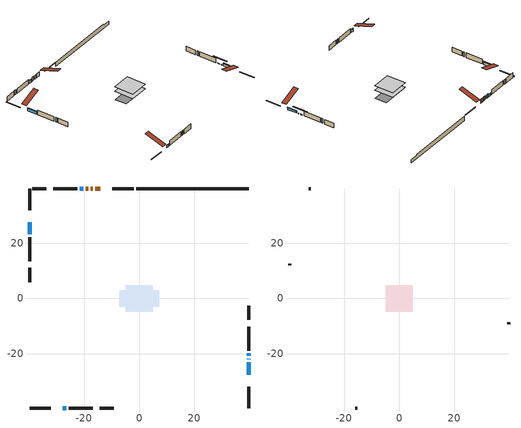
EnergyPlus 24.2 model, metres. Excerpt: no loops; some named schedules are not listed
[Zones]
conditioned space
 floor adiabatic (AdiabaticFloorConstruction): -4.85,-4.85 -4.85,4.85 4.85,4.85 4.85,-4.85 z1.38
 floor foundation (Slab1 construction): -7.21,-3 -7.21,3 7.21,3 7.21,-3 z-0.91
 wall outside (RimJoist1 construction): -2.06,39.72 -9.71,39.72 / -39.72,-39.72 -32.06,-39.72 / -39.72,39.72 -39.72,32.06 / 39.72,-39.72 39.72,-32.06 z1.38:1.68
 wall outside (AdiabaticWallConstruction 1): -14.06,39.72 -15.88,39.72 / -16.81,39.72 -17.62,39.72 / -18.55,39.72 -19.41,39.72 z1.38:3.41
 wall outside (AdiabaticWallConstruction): 39.72,-27.71 39.72,-23.04 z1.38:2.45; 39.72,-22.11 39.72,-21.77 z1.38:1.69; 39.72,-20.85 39.72,-19.85 z1.38:1.68; -20.34,39.72 -21.54,39.72 / -27.71,-39.72 -26.51,-39.72 z1.38:2.48; -39.72,27.71 -39.72,23.23 z1.38:2.75
 wall outside (Wall1 construction): -22.47,39.72 -31.19,39.72 / -25.58,-39.72 -16.86,-39.72 / -39.72,22.3 -39.72,13.58 / 39.72,-18.92 39.72,-10.2 z1.38:3.82
 wall outside (Wall3 construction): -33.68,39.72 -38.79,39.72 / -14.37,-39.72 -9.26,-39.72 / -39.72,11.09 -39.72,5.98 / 39.72,-7.71 39.72,-2.6 z1.38:3.82
 wall foundation (FoundationWall1 construction): -1.13,39.72,-0.91 -1.13,39.72,1.38 35.63,39.72,1.38 35.63,39.72,0.85 39.72,39.72,0.85 39.72,39.72,-0.91
 window (WindowConstruction): 39.72,-27.71 39.72,-23.04 z1.38:2.45
 window (WindowConstruction 4): 39.72,-22.11 39.72,-21.78 z1.38:1.68
 window (WindowConstruction 5): 39.72,-20.85 39.72,-19.85 z1.38:1.68
 window (WindowConstruction 1): -20.34,39.72 -21.54,39.72 z1.38:2.48
 window (WindowConstruction 2): -27.71,-39.72 -26.51,-39.72 z1.38:2.48
 window (WindowConstruction 3): -39.72,27.71 -39.72,23.23 z1.38:2.75
 door (Door): -14.06,39.72 -15.88,39.72 z1.38:3.41
 door (Door 1): -16.81,39.72 -17.62,39.72 z1.38:3.41
 door (Door 2): -18.55,39.72 -19.41,39.72 z1.38:3.41
 ceiling adiabatic (AdiabaticFloorConstruction): 4.85,-4.85 4.85,4.85 -4.85,4.85 -4.85,-4.85 z1.38
attic - vented
 floor to conditioned space (Floor1 construction Reversed): -4.85,-4.85 -4.85,4.85 4.85,4.85 4.85,-4.85 z3.82
 wall outside (Wall2 construction): -32.12,39.72 -32.75,39.72 / -15.93,-39.72 -15.3,-39.72 / -39.72,12.65 -39.72,12.02 / 39.72,-9.27 39.72,-8.64 z1.38:3.82
 roof outside (Roof1 construction): -13.13,39.72,3.82 -13.13,30.26,6.97 -10.64,30.26,6.97 -10.64,39.72,3.82; -28.64,-39.72,3.82 -28.64,-30.26,6.97 -31.13,-30.26,6.97 -31.13,-39.72,3.82; -39.72,28.64,3.82 -30.26,28.64,6.97 -30.26,31.13,6.97 -39.72,31.13,3.82; 39.72,-28.64,3.82 30.26,-28.64,6.97 30.26,-31.13,6.97 39.72,-31.13,3.82
shading: 39.72,-22.84 39.72,-27.91 40.13,-27.91 40.13,-22.84 z2.65; 39.72,-19.14 39.72,-24.75 40.13,-24.75 40.13,-19.14 z4.32; 39.72,-17.21 39.72,-23.49 40.13,-23.49 40.13,-17.21 z4.32; -21.74,39.72 -20.14,39.72 -20.14,40.13 -21.74,40.13 z2.68; -26.31,-39.72 -27.91,-39.72 -27.91,-40.13 -26.31,-40.13 z2.68; -39.72,23.03 -39.72,27.91 -40.13,27.91 -40.13,23.03 z2.95
[Building]
Building 1: Terrain=Suburbs
[Site:Location]
Halifax Intl AP_NS: Latitude {deg}=44.88; Longitude {deg}=-63.51; Time Zone {hr}=-4; Elevation {m}=145; Keep Site Location Information=Yes
[Site:GroundTemperature:Shallow]
3.15511, 1.33576, 1.19006, 2.05344, 5.51939, 8.9692, 11.96, 13.8546, 14.0156, 12.4746, 9.56009, 6.2161
[Site:WaterMainsTemperature]
Calculation Method=Schedule; Temperature Schedule=mains temperature schedule
[Material] Roughness=Rough; Thermal Absorptance=0.9
Name | Thickness {m} | Conductivity {W/m-K} | Density {kg/m3} | Specific Heat {J/kg-K} | Solar Absorptance | Visible Absorptance
asphalt or fiberglass shingles | 0.00635 | 0.162714 | 1121.4 | 1465.45 | 0.4 | 0.4
ceiling stud and cavity | 0.1397 | 0.0759208 | 65.682 | 1177.47 | 0.7 | 0.7
concrete 4.0 in. | 0.1016 | 1.803125 | 2242.8 | 837.4 | 0.7 | 0.7
concrete 8.0 in. | 0.2032 | 1.803125 | 2242.8 | 837.4 | 0.7 | 0.7
door material | 0.04445 | 0.053851 | 512.64 | 1214.23 | 0.7 | 0.7
door material 1 | 0.04445 | 0.0451087 | 512.64 | 1214.23 | 0.7 | 0.7
door material 2 | 0.04445 | 0.327969 | 512.64 | 1214.23 | 0.7 | 0.7
exterior vertical ins | 0.00841587 | 0.029427 | 32.04 | 1214.23 | 0.7 | 0.7
floor covering | 0.0127 | 0.0433444 | 54.468 | 1339.84 | 0.6 | 0.6
floor rigid ins; wall rigid ins | 0.512978 | 0.029427 | 32.04 | 1214.23 | 0.7 | 0.7
floor stud and cavity | 0.1397 | 1.75129 | 37.0049 | 1207.88 | 0.7 | 0.7
furniture material conditioned space 1 | 0.1524 | 0.115458 | 640.8 | 1214.23 | 0.6 | 0.6
gypsum board | 0.0127 | 0.160291 | 801 | 837.4 | 0.6 | 0.6
gypsum board 1 | 0.0127 | 0.160291 | 801 | 837.4 | 0.7 | 0.7
osb sheathing 0.5 in. | 0.0127 | 0.115458 | 512.64 | 1214.23 | 0.7 | 0.7
osb sheathing 0.75 in. | 0.01905 | 0.115458 | 512.64 | 1214.23 | 0.7 | 0.7
osb sheathing 2.0 in. | 0.0508 | 0.115458 | 512.64 | 1214.23 | 0.7 | 0.7
rim joist stud and cavity | 0.0508 | 0.0285197 | 125.044 | 1163.47 | 0.6 | 0.6
slab rigid ins | 0.00212446 | 0.029427 | 32.04 | 1214.23 | 0.7 | 0.7
wall stud and cavity | 0.1397 | 0.0894458 | 139.0536 | 1170.24 | 0.7 | 0.7
wall stud and cavity 1 | 0.0889 | 6.9971 | 50.32683 | 1063.81 | 0.6 | 0.6
wall stud and cavity 2 | 0.1397 | 0.0945237 | 139.0536 | 1170.24 | 0.7 | 0.7
wall stud and cavity 3 | 0.0889 | 0.380278 | 52.3479 | 1209.89 | 0.7 | 0.7
wall stud and cavity 4 | 0.0889 | 0.391764 | 83.0341 | 1211.67 | 0.7 | 0.7
wood siding | 0.0254 | 0.102417 | 544.68 | 1172.36 | 0.4 | 0.4
wood siding 1 | 0.00254 | 0.102417 | 544.68 | 1172.36 | 0.4 | 0.4
wood siding 2; wood siding 3; wood siding 4 | 0.0254 | 0.102417 | 544.68 | 1172.36 | 0.7 | 0.7
[WindowMaterial:SimpleGlazingSystem]
Name | U-Factor {W/m2-K} | Solar Heat Gain Coefficient
WindowMaterial | 2.174674 | 0.61
WindowMaterial 1 | 2.16786 | 0.62
WindowMaterial 2 | 2.11335 | 0.64
WindowMaterial 3 | 2.731118 | 0.41
WindowMaterial 4 | 2.67093 | 0.41
[Construction]
AdiabaticFloorConstruction: floor stud and cavity, floor rigid ins, osb sheathing 0.75 in., floor covering
AdiabaticWallConstruction: wood siding 3, wall rigid ins, wall stud and cavity 3, gypsum board
AdiabaticWallConstruction 1: wood siding 4, wall rigid ins, wall stud and cavity 3, gypsum board
Door: door material
Door 1: door material 1
Door 2: door material 2
Floor1 construction Reversed: gypsum board, ceiling stud and cavity
FoundationWall1 construction: concrete 8.0 in., gypsum board 1
furniture construction conditioned space 1: furniture material conditioned space 1
PartitionWallConstruction: gypsum board, wall stud and cavity 4, gypsum board
RimJoist1 construction: wood siding 2, osb sheathing 2.0 in., rim joist stud and cavity
Roof1 construction: asphalt or fiberglass shingles
Slab1 construction: slab rigid ins, concrete 4.0 in.
Wall1 construction: wood siding, osb sheathing 0.5 in., wall stud and cavity, gypsum board
Wall2 construction: wood siding 1, wall stud and cavity 1
Wall3 construction: wood siding, osb sheathing 0.5 in., wall stud and cavity 2, gypsum board
WindowConstruction: WindowMaterial
WindowConstruction 1; WindowConstruction 2: WindowMaterial 1
WindowConstruction 3: WindowMaterial 2
WindowConstruction 4: WindowMaterial 3
WindowConstruction 5: WindowMaterial 4
[Zone] Multiplier=1; Part of Total Floor Area=Yes
Name | Volume {m3}
attic - vented | 48.1865
conditioned space | 454
[Space]
Name | Zone | Volume {m3}
attic - vented 1 | attic - vented | 48.1865
conditioned space 1 | conditioned space | 454
[ZoneInfiltration:EffectiveLeakageArea]
infil attic - vented 1: Zone or Space=attic - vented 1; Schedule=Always On Discrete; Effective Air Leakage Area {cm2}=3374.33; Stack Coefficient=0.000388685; Wind Coefficient=1.33205e-05
[ZoneMixing]
whole house fan mix: Zone or Space=attic - vented; Schedule=Always On Continuous; Design Flow Rate Calculation Method=Flow/Zone; Design Flow Rate {m3/s}=0; Source Zone or Space=conditioned space
[SurfaceProperty:ExposedFoundationPerimeter]
Slab1: Exposed Perimeter Calculation Method=TotalExposedPerimeter; Total Exposed Perimeter {m}=40.844
[InternalMass] Zone or ZoneList=conditioned space; Space or SpaceList=conditioned space 1
Name | Construction | Surface Area {m2}
furniture mass conditioned space 1 | furniture construction conditioned space 1 | 72.3198
partition wall mass | PartitionWallConstruction | 180.8
[Lights]
interior lighting: Zone or ZoneList or Space or SpaceList=conditioned space 1; Schedule=interior lighting schedule; Design Level Calculation Method=LightingLevel; Lighting Level {W}=343.2; Return Air Fraction=0; Fraction Radiant=0.6; Fraction Visible=0.2; Fraction Replaceable=1
[People]
occupants: Zone or ZoneList or Space or SpaceList=conditioned space 1; Number of People Schedule=occupants schedule; Number of People Calculation Method=People; Number of People=3; Fraction Radiant=0.314171; Sensible Heat Fraction=0.56303; Activity Level Schedule=occupants activity schedule; Carbon Dioxide Generation Rate {m3/s-W}=0; Enable ASHRAE 55 Comfort Warnings=No; Mean Radiant Temperature Calculation Type=EnclosureAveraged
[ElectricEquipment] Zone or ZoneList or Space or SpaceList=conditioned space 1; Design Level Calculation Method=EquipmentLevel
Name | Schedule | Design Level {W} | Fraction Latent | Fraction Radiant | Fraction Lost
clothes dryer | clothes dryer schedule | 140.772 | 0.015 | 0.081 | 0.85
clothes washer | clothes washer schedule | 32.1985 | 0.03 | 0.162 | 0.7
cooking range | cooking range schedule | 215.147 | 0.08 | 0.432 | 0.2
dishwasher | dishwasher schedule | 66.8632 | 0.3 | 0.18 | 0.4
fridge | fridge schedule | 72.9452 | 0 | 0.6 | 0
mech vent house fan | mech vent house fan schedule | 0 | 0 | 0 | 1
mech vent house fan cfis | mech vent house fan cfis schedule | 0 | 0 | 0 | 0
misc plug loads | misc plug loads schedule | 494.7 | 0.045 | 0.513 | 0.1
whole house fan | Always On Discrete | 0 | 0 | 0 | 1
[OtherEquipment] Zone or ZoneList or Space or SpaceList=conditioned space 1; Design Level Calculation Method=EquipmentLevel
Name | Fuel Type | Schedule | Design Level {W} | Fraction Latent | Fraction Radiant | Fraction Lost
clothes dryer 1 | Electricity | clothes dryer schedule | 0 | 0.015 | 0.081 | 0.85
cooking range 1 | Electricity | cooking range schedule | 0 | 0.08 | 0.432 | 0.2
general water use latent | None | general water use schedule | 62.594 | 1 | 0 | 0
general water use sensible | None | general water use schedule | -61.6891 | 0 | 0.6 | 0
mech vent house fan latent load | None | Always On Discrete | 0 | 1 | 0 | 0
mech vent house fan sensible load | None | Always On Discrete | 0 | 0 | 0 | 0
water heater energy adjustment1 | FuelOilNo2 | Always On Discrete | 0.01 | 0 | 0 | 1
[ZoneInfiltration:DesignFlowRate] Zone or ZoneList or Space or SpaceList=conditioned space 1; Schedule=Always On Discrete; Design Flow Rate Calculation Method=Flow/Zone; Design Flow Rate {m3/s}=0
infil flow; natural vent flow; whole house fan flow
[Foundation:Kiva]
Foundation Kiva 1: Initial Indoor Air Temperature {C}=18; Wall Height Above Grade {m}=1.379982; Wall Depth Below Slab {m}=0.2032; Custom Block Material Name 1=exterior vertical ins; Custom Block Depth 1 {m}=2.28999; Custom Block X Position 1 {m}=0.2159; Custom Block Z Position 1 {m}=0
[Foundation:Kiva:Settings]
Soil Conductivity {W/m-K}=0.849921; Soil Density {kg/m3}=1842.3; Soil Specific Heat {J/kg-K}=418.7; Ground Solar Absorptivity=0.9; Ground Thermal Absorptivity=0.9; Ground Surface Roughness {m}=0.03; Far-Field Width {m}=40; Deep-Ground Boundary Condition=ZeroFlux; Deep-Ground Depth {m}=40; Minimum Cell Dimension {m}=0.2; Maximum Cell Growth Coefficient=3; Simulation Timestep=Timestep
[Exterior:Lights]
exterior lighting: Schedule=exterior lighting schedule; Design Level {W}=75.6
[EnergyManagementSystem:GlobalVariable]
infil_program_Qfan
infil_program_Qinf
natural_vent_program_Qnv
natural_vent_program_Qwhf
[EnergyManagementSystem:Sensor]
Name | Output:Variable or Output:Meter Index Key | Output:Variable or Output:Meter
airflow_gain | infil flow | Infiltration Sensible Heat Gain Energy
airflow_gain_1 | natural vent flow | Infiltration Sensible Heat Gain Energy
airflow_gain_2 | whole house fan flow | Infiltration Sensible Heat Gain Energy
airflow_loss | infil flow | Infiltration Sensible Heat Loss Energy
airflow_loss_1 | natural vent flow | Infiltration Sensible Heat Loss Energy
airflow_loss_2 | whole house fan flow | Infiltration Sensible Heat Loss Energy
clg_load_cond |  | Cooling:EnergyTransfer:Zone:CONDITIONED SPACE
clg_sp_s; clg_sp_s_1 | cooling setpoint | Schedule Value
clothes_dryer_exhaust_0_sch_s | clothes dryer exhaust 0 schedule | Schedule Value
cool_season | cooling season schedule | Schedule Value
htg_load_cond |  | Heating:EnergyTransfer:Zone:CONDITIONED SPACE
htg_sp_s; htg_sp_s_1 | heating setpoint | Schedule Value
ig_ee_conv | clothes dryer | Electric Equipment Convective Heating Energy
ig_ee_conv_2 | cooking range | Electric Equipment Convective Heating Energy
ig_ee_conv_4 | fridge | Electric Equipment Convective Heating Energy
ig_ee_conv_5 | misc plug loads | Electric Equipment Convective Heating Energy
ig_ee_conv_6 | whole house fan | Electric Equipment Convective Heating Energy
ig_ee_rad | clothes dryer | Electric Equipment Radiant Heating Energy
ig_ee_rad_2 | cooking range | Electric Equipment Radiant Heating Energy
ig_ee_rad_4 | fridge | Electric Equipment Radiant Heating Energy
ig_ee_rad_5 | misc plug loads | Electric Equipment Radiant Heating Energy
ig_ee_rad_6 | whole house fan | Electric Equipment Radiant Heating Energy
ig_lgt_conv | interior lighting | Lights Convective Heating Energy
ig_lgt_rad | interior lighting | Lights Radiant Heating Energy
ig_lgt_vis | interior lighting | Lights Visible Radiation Heating Energy
ig_oe_conv | clothes dryer 1 | Other Equipment Convective Heating Energy
ig_oe_conv_1 | cooking range 1 | Other Equipment Convective Heating Energy
ig_oe_conv_2 | general water use latent | Other Equipment Convective Heating Energy
ig_oe_conv_3 | general water use sensible | Other Equipment Convective Heating Energy
ig_oe_conv_4 | water heater energy adjustment1 | Other Equipment Convective Heating Energy
ig_oe_rad | clothes dryer 1 | Other Equipment Radiant Heating Energy
ig_oe_rad_1 | cooking range 1 | Other Equipment Radiant Heating Energy
ig_oe_rad_2 | general water use latent | Other Equipment Radiant Heating Energy
ig_oe_rad_3 | general water use sensible | Other Equipment Radiant Heating Energy
ig_oe_rad_4 | water heater energy adjustment1 | Other Equipment Radiant Heating Energy
ig_ppl_conv | occupants | People Convective Heating Energy
ig_ppl_rad | occupants | People Radiant Heating Energy
im_conv | furniture mass conditioned space 1 | Surface Inside Face Convection Heat Gain Energy
im_conv_1 | partition wall mass | Surface Inside Face Convection Heat Gain Energy
im_ig | furniture mass conditioned space 1 | Surface Inside Face Internal Gains Radiation Heat Gain Energy
im_ig_1 | partition wall mass | Surface Inside Face Internal Gains Radiation Heat Gain Energy
im_lgt | furniture mass conditioned space 1 | Surface Inside Face Lights Radiation Heat Gain Energy
im_lgt_1 | partition wall mass | Surface Inside Face Lights Radiation Heat Gain Energy
im_sol | furniture mass conditioned space 1 | Surface Inside Face Solar Radiation Heat Gain Energy
im_sol_1 | partition wall mass | Surface Inside Face Solar Radiation Heat Gain Energy
im_surf | furniture mass conditioned space 1 | Surface Inside Face Net Surface Thermal Radiation Heat Gain Energy
im_surf_1 | partition wall mass | Surface Inside Face Net Surface Thermal Radiation Heat Gain Energy
mv_conv | mech vent house fan | Electric Equipment Convective Heating Energy
mv_conv_1 | mech vent house fan cfis | Electric Equipment Convective Heating Energy
mv_conv_2 | mech vent house fan latent load | Other Equipment Convective Heating Energy
mv_conv_3 | mech vent house fan sensible load | Other Equipment Convective Heating Energy
mv_rad | mech vent house fan | Electric Equipment Radiant Heating Energy
mv_rad_1 | mech vent house fan cfis | Electric Equipment Radiant Heating Energy
mv_rad_2 | mech vent house fan latent load | Other Equipment Radiant Heating Energy
mv_rad_3 | mech vent house fan sensible load | Other Equipment Radiant Heating Energy
natural_vent_s | natural vent schedule | Schedule Value
out_pb_s |  | Site Outdoor Air Barometric Pressure
out_wt_s |  | Site Outdoor Air Humidity Ratio
site_vw_s |  | Site Wind Speed
ss_back_out | Window1 | Surface Window Shortwave from Zone Back Out Window Heat Transfer Rate
ss_back_out_1 | Window10 | Surface Window Shortwave from Zone Back Out Window Heat Transfer Rate
ss_back_out_2 | Window11 | Surface Window Shortwave from Zone Back Out Window Heat Transfer Rate
ss_back_out_3 | Window5 | Surface Window Shortwave from Zone Back Out Window Heat Transfer Rate
ss_back_out_4 | Window6 | Surface Window Shortwave from Zone Back Out Window Heat Transfer Rate
ss_back_out_5 | Window7 | Surface Window Shortwave from Zone Back Out Window Heat Transfer Rate
ss_conv | Door1 | Surface Inside Face Convection Heat Gain Energy
ss_conv_1 | Door3 | Surface Inside Face Convection Heat Gain Energy
ss_conv_2 | Door4 | Surface Inside Face Convection Heat Gain Energy
ss_conv_3 | Window1 | Surface Inside Face Convection Heat Gain Energy
ss_conv_4 | Window10 | Surface Inside Face Convection Heat Gain Energy
ss_conv_5 | Window11 | Surface Inside Face Convection Heat Gain Energy
ss_conv_6 | Window5 | Surface Inside Face Convection Heat Gain Energy
ss_conv_7 | Window6 | Surface Inside Face Convection Heat Gain Energy
ss_conv_8 | Window7 | Surface Inside Face Convection Heat Gain Energy
ss_ig | Door1 | Surface Inside Face Internal Gains Radiation Heat Gain Energy
ss_ig_1 | Door3 | Surface Inside Face Internal Gains Radiation Heat Gain Energy
ss_ig_2 | Door4 | Surface Inside Face Internal Gains Radiation Heat Gain Energy
ss_ig_3 | Window1 | Surface Inside Face Internal Gains Radiation Heat Gain Energy
ss_ig_4 | Window10 | Surface Inside Face Internal Gains Radiation Heat Gain Energy
ss_ig_5 | Window11 | Surface Inside Face Internal Gains Radiation Heat Gain Energy
ss_ig_6 | Window5 | Surface Inside Face Internal Gains Radiation Heat Gain Energy
ss_ig_7 | Window6 | Surface Inside Face Internal Gains Radiation Heat Gain Energy
ss_ig_8 | Window7 | Surface Inside Face Internal Gains Radiation Heat Gain Energy
ss_lgt | Door1 | Surface Inside Face Lights Radiation Heat Gain Energy
ss_lgt_1 | Door3 | Surface Inside Face Lights Radiation Heat Gain Energy
ss_lgt_2 | Door4 | Surface Inside Face Lights Radiation Heat Gain Energy
ss_sol | Door1 | Surface Inside Face Solar Radiation Heat Gain Energy
ss_sol_1 | Door3 | Surface Inside Face Solar Radiation Heat Gain Energy
ss_sol_2 | Door4 | Surface Inside Face Solar Radiation Heat Gain Energy
ss_surf | Door1 | Surface Inside Face Net Surface Thermal Radiation Heat Gain Energy
ss_surf_1 | Door3 | Surface Inside Face Net Surface Thermal Radiation Heat Gain Energy
ss_surf_2 | Door4 | Surface Inside Face Net Surface Thermal Radiation Heat Gain Energy
ss_surf_3 | Window1 | Surface Inside Face Net Surface Thermal Radiation Heat Gain Energy
ss_surf_4 | Window10 | Surface Inside Face Net Surface Thermal Radiation Heat Gain Energy
ss_surf_5 | Window11 | Surface Inside Face Net Surface Thermal Radiation Heat Gain Energy
ss_surf_6 | Window5 | Surface Inside Face Net Surface Thermal Radiation Heat Gain Energy
ss_surf_7 | Window6 | Surface Inside Face Net Surface Thermal Radiation Heat Gain Energy
ss_surf_8 | Window7 | Surface Inside Face Net Surface Thermal Radiation Heat Gain Energy
ss_trans_in | Window1 | Surface Window Transmitted Solar Radiation Rate
ss_trans_in_1 | Window10 | Surface Window Transmitted Solar Radiation Rate
ss_trans_in_2 | Window11 | Surface Window Transmitted Solar Radiation Rate
ss_trans_in_3 | Window5 | Surface Window Transmitted Solar Radiation Rate
ss_trans_in_4 | Window6 | Surface Window Transmitted Solar Radiation Rate
ss_trans_in_5 | Window7 | Surface Window Transmitted Solar Radiation Rate
ss_trans_out | Window1 | Surface Inside Face Initial Transmitted Diffuse Transmitted Out Window Solar Radiation Rate
ss_trans_out_1 | Window10 | Surface Inside Face Initial Transmitted Diffuse Transmitted Out Window Solar Radiation Rate
ss_trans_out_2 | Window11 | Surface Inside Face Initial Transmitted Diffuse Transmitted Out Window Solar Radiation Rate
ss_trans_out_3 | Window5 | Surface Inside Face Initial Transmitted Diffuse Transmitted Out Window Solar Radiation Rate
ss_trans_out_4 | Window6 | Surface Inside Face Initial Transmitted Diffuse Transmitted Out Window Solar Radiation Rate
ss_trans_out_5 | Window7 | Surface Inside Face Initial Transmitted Diffuse Transmitted Out Window Solar Radiation Rate
s_conv | Floor1 | Surface Inside Face Convection Heat Gain Energy
s_conv_1 | FoundationWall1 | Surface Inside Face Convection Heat Gain Energy
s_conv_10 | Wall1:180 | Surface Inside Face Convection Heat Gain Energy
s_conv_11 | Wall1:270 | Surface Inside Face Convection Heat Gain Energy
s_conv_12 | Wall1:90 | Surface Inside Face Convection Heat Gain Energy
s_conv_13 | Wall3:0 | Surface Inside Face Convection Heat Gain Energy
s_conv_14 | Wall3:180 | Surface Inside Face Convection Heat Gain Energy
s_conv_15 | Wall3:270 | Surface Inside Face Convection Heat Gain Energy
s_conv_16 | Wall3:90 | Surface Inside Face Convection Heat Gain Energy
s_conv_2 | inferred conditioned ceiling | Surface Inside Face Convection Heat Gain Energy
s_conv_3 | inferred conditioned floor | Surface Inside Face Convection Heat Gain Energy
s_conv_4 | RimJoist1:0 | Surface Inside Face Convection Heat Gain Energy
s_conv_5 | RimJoist1:180 | Surface Inside Face Convection Heat Gain Energy
s_conv_6 | RimJoist1:270 | Surface Inside Face Convection Heat Gain Energy
s_conv_7 | RimJoist1:90 | Surface Inside Face Convection Heat Gain Energy
s_conv_8 | Slab1 | Surface Inside Face Convection Heat Gain Energy
s_conv_9 | Wall1:0 | Surface Inside Face Convection Heat Gain Energy
s_ig | Floor1 | Surface Inside Face Internal Gains Radiation Heat Gain Energy
s_ig_1 | FoundationWall1 | Surface Inside Face Internal Gains Radiation Heat Gain Energy
s_ig_10 | Wall1:180 | Surface Inside Face Internal Gains Radiation Heat Gain Energy
s_ig_11 | Wall1:270 | Surface Inside Face Internal Gains Radiation Heat Gain Energy
s_ig_12 | Wall1:90 | Surface Inside Face Internal Gains Radiation Heat Gain Energy
s_ig_13 | Wall3:0 | Surface Inside Face Internal Gains Radiation Heat Gain Energy
s_ig_14 | Wall3:180 | Surface Inside Face Internal Gains Radiation Heat Gain Energy
s_ig_15 | Wall3:270 | Surface Inside Face Internal Gains Radiation Heat Gain Energy
s_ig_16 | Wall3:90 | Surface Inside Face Internal Gains Radiation Heat Gain Energy
s_ig_2 | inferred conditioned ceiling | Surface Inside Face Internal Gains Radiation Heat Gain Energy
s_ig_3 | inferred conditioned floor | Surface Inside Face Internal Gains Radiation Heat Gain Energy
s_ig_4 | RimJoist1:0 | Surface Inside Face Internal Gains Radiation Heat Gain Energy
s_ig_5 | RimJoist1:180 | Surface Inside Face Internal Gains Radiation Heat Gain Energy
s_ig_6 | RimJoist1:270 | Surface Inside Face Internal Gains Radiation Heat Gain Energy
s_ig_7 | RimJoist1:90 | Surface Inside Face Internal Gains Radiation Heat Gain Energy
s_ig_8 | Slab1 | Surface Inside Face Internal Gains Radiation Heat Gain Energy
s_ig_9 | Wall1:0 | Surface Inside Face Internal Gains Radiation Heat Gain Energy
s_lgt | Floor1 | Surface Inside Face Lights Radiation Heat Gain Energy
s_lgt_1 | FoundationWall1 | Surface Inside Face Lights Radiation Heat Gain Energy
s_lgt_10 | Wall1:180 | Surface Inside Face Lights Radiation Heat Gain Energy
s_lgt_11 | Wall1:270 | Surface Inside Face Lights Radiation Heat Gain Energy
s_lgt_12 | Wall1:90 | Surface Inside Face Lights Radiation Heat Gain Energy
s_lgt_13 | Wall3:0 | Surface Inside Face Lights Radiation Heat Gain Energy
s_lgt_14 | Wall3:180 | Surface Inside Face Lights Radiation Heat Gain Energy
s_lgt_15 | Wall3:270 | Surface Inside Face Lights Radiation Heat Gain Energy
s_lgt_16 | Wall3:90 | Surface Inside Face Lights Radiation Heat Gain Energy
s_lgt_2 | inferred conditioned ceiling | Surface Inside Face Lights Radiation Heat Gain Energy
s_lgt_3 | inferred conditioned floor | Surface Inside Face Lights Radiation Heat Gain Energy
s_lgt_4 | RimJoist1:0 | Surface Inside Face Lights Radiation Heat Gain Energy
s_lgt_5 | RimJoist1:180 | Surface Inside Face Lights Radiation Heat Gain Energy
s_lgt_6 | RimJoist1:270 | Surface Inside Face Lights Radiation Heat Gain Energy
s_lgt_7 | RimJoist1:90 | Surface Inside Face Lights Radiation Heat Gain Energy
s_lgt_8 | Slab1 | Surface Inside Face Lights Radiation Heat Gain Energy
s_lgt_9 | Wall1:0 | Surface Inside Face Lights Radiation Heat Gain Energy
s_sol | Floor1 | Surface Inside Face Solar Radiation Heat Gain Energy
s_sol_1 | FoundationWall1 | Surface Inside Face Solar Radiation Heat Gain Energy
s_sol_10 | Wall1:180 | Surface Inside Face Solar Radiation Heat Gain Energy
s_sol_11 | Wall1:270 | Surface Inside Face Solar Radiation Heat Gain Energy
s_sol_12 | Wall1:90 | Surface Inside Face Solar Radiation Heat Gain Energy
s_sol_13 | Wall3:0 | Surface Inside Face Solar Radiation Heat Gain Energy
s_sol_14 | Wall3:180 | Surface Inside Face Solar Radiation Heat Gain Energy
s_sol_15 | Wall3:270 | Surface Inside Face Solar Radiation Heat Gain Energy
s_sol_16 | Wall3:90 | Surface Inside Face Solar Radiation Heat Gain Energy
s_sol_2 | inferred conditioned ceiling | Surface Inside Face Solar Radiation Heat Gain Energy
s_sol_3 | inferred conditioned floor | Surface Inside Face Solar Radiation Heat Gain Energy
s_sol_4 | RimJoist1:0 | Surface Inside Face Solar Radiation Heat Gain Energy
s_sol_5 | RimJoist1:180 | Surface Inside Face Solar Radiation Heat Gain Energy
s_sol_6 | RimJoist1:270 | Surface Inside Face Solar Radiation Heat Gain Energy
s_sol_7 | RimJoist1:90 | Surface Inside Face Solar Radiation Heat Gain Energy
s_sol_8 | Slab1 | Surface Inside Face Solar Radiation Heat Gain Energy
s_sol_9 | Wall1:0 | Surface Inside Face Solar Radiation Heat Gain Energy
s_surf | Floor1 | Surface Inside Face Net Surface Thermal Radiation Heat Gain Energy
s_surf_1 | FoundationWall1 | Surface Inside Face Net Surface Thermal Radiation Heat Gain Energy
s_surf_10 | Wall1:180 | Surface Inside Face Net Surface Thermal Radiation Heat Gain Energy
